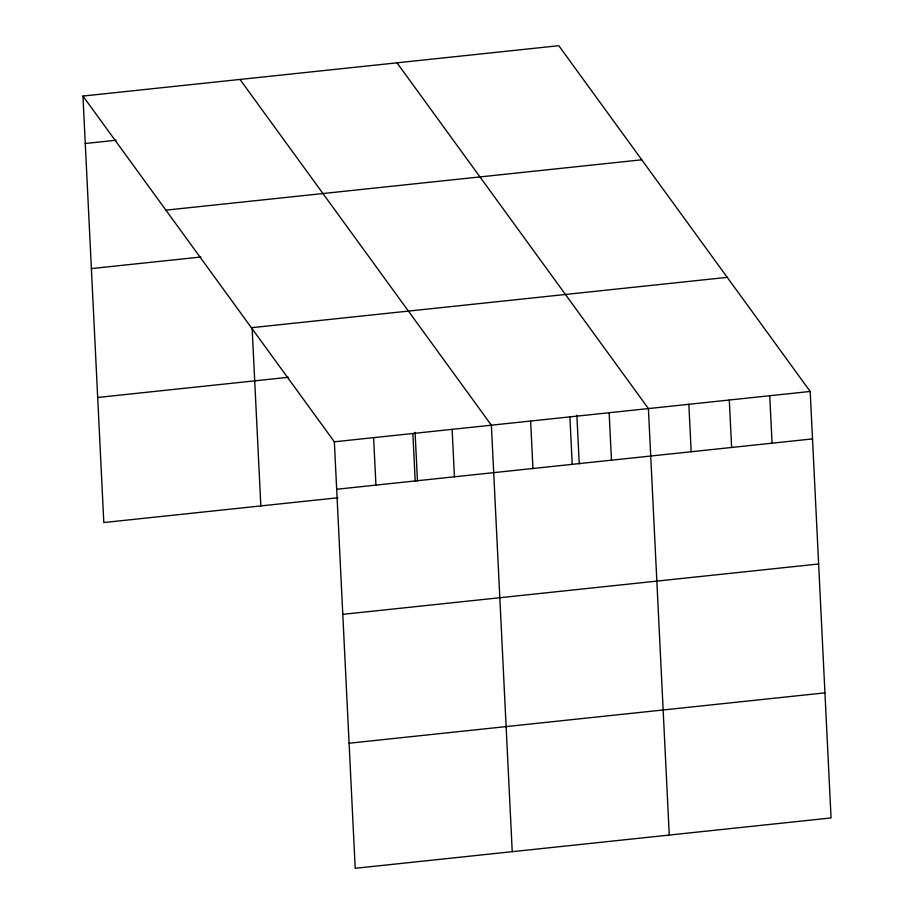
<?xml version="1.0" encoding="UTF-8"?>
<svg xmlns="http://www.w3.org/2000/svg" width="914" height="914" viewBox="0 0 914 914"><rect width="100%" height="100%" fill="white"/><g stroke="black" fill="none" stroke-linecap="round" stroke-linejoin="round"><path stroke-width="1.37" d="M82.945 96.061L558.797 45.7L810.192 391.455L831.055 817.939L355.203 868.3L334.353 441.805L82.945 96.061L103.808 522.545L337.952 497.764M85.265 143.509L116.112 140.242M165.914 210.151L641.754 159.801M91.389 268.59L200.749 257.017M251.384 327.715L727.236 277.353M97.695 397.464L288.367 377.288M334.353 441.805L810.192 391.455M336.672 489.264L812.512 438.903M342.784 614.345L818.636 563.984M349.091 743.219L824.931 692.858M397.007 62.826L648.403 408.569L669.265 835.065M239.982 79.438L491.378 425.193L512.24 851.688M769.748 395.739L772.067 443.187M729.303 400.012L731.623 447.472M688.848 404.296L691.178 451.745M609.147 412.728L611.466 460.188M576.871 415.207L579.248 463.855M569.89 416.887L572.21 464.335M530.634 421.034L532.953 468.494M452.122 429.352L454.441 476.8M415.082 432.333L417.458 480.97M412.865 433.499L415.185 480.958M373.609 437.657L375.928 485.106M252.138 328.195L260.833 505.933"/></g></svg>
